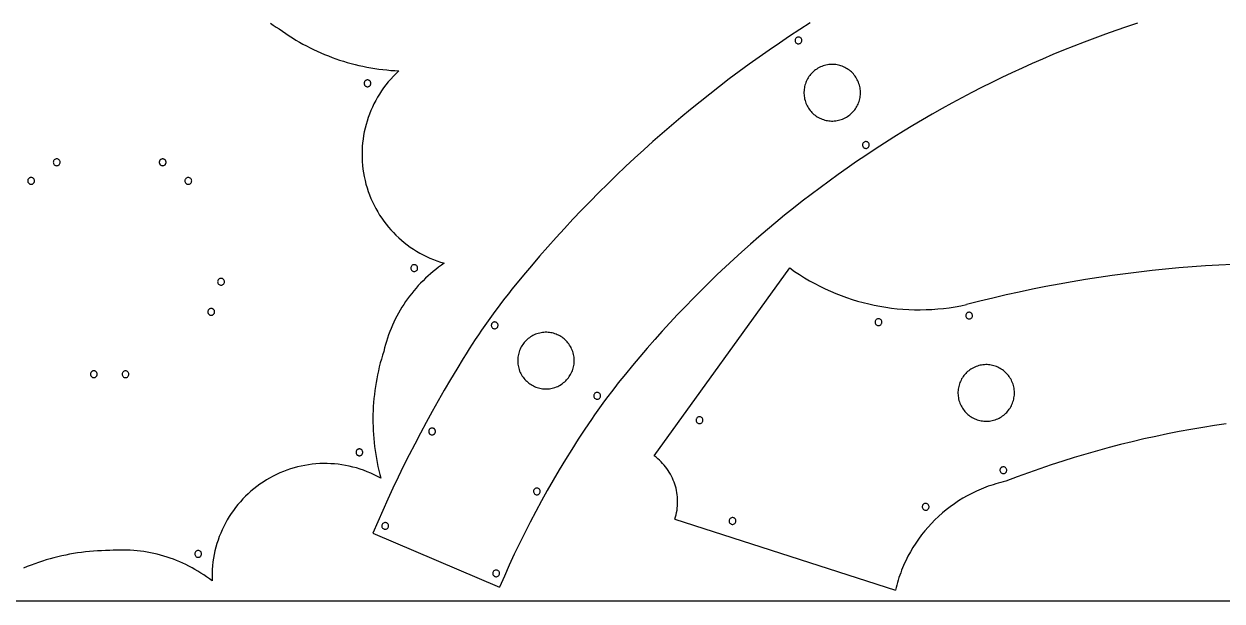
# Model space of a CAD drawing. Extents: x 1 to 9121, y 1 to 4561.
# Drawn here: x 3108 to 7114, y 1 to 1928 of the extents above; entities that cross this region are included whole.
import ezdxf

# ---------------------------------------------------------------- set-up
doc = ezdxf.new("R2010")
doc.units = 0

msp = doc.modelspace()

# ---------------------------------------------------------------- linework, layer by layer
at = {"layer": 'Shape2DView', "color": 7}
for points in [[(3932.157737, 1930.348121), (3941.641457, 1923.847676), (3951.294931, 1917.560326), (3961.1153, 1911.4898)], [(3961.1153, 1911.4898), (3972.136843, 1903.635721), (3983.286333, 1895.994969), (3994.560601, 1888.568652), (4005.956478, 1881.357878), (4017.470795, 1874.363756), (4029.100382, 1867.587394), (4040.842071, 1861.0299), (4052.692692, 1854.692383), (4064.649075, 1848.57595), (4076.708053, 1842.681709), (4088.866455, 1837.01077), (4101.121112, 1831.56424), (4113.468855, 1826.343227), (4125.906516, 1821.348839), (4138.430924, 1816.582186), (4151.03891, 1812.044374), (4163.727306, 1807.736513), (4176.492942, 1803.65971), (4189.332649, 1799.815074), (4202.243257, 1796.203712), (4215.221598, 1792.826734), (4228.264502, 1789.685246), (4241.3688, 1786.780359), (4254.531324, 1784.113179), (4267.748902, 1781.684814), (4281.018368, 1779.496374), (4294.33655, 1777.548967), (4307.700281, 1775.843699), (4321.10639, 1774.381681), (4334.55171, 1773.164019), (4348.033069, 1772.191823), (4361.5473, 1771.4662)], [(4361.5473, 1771.4662), (4352.226361, 1762.660027), (4343.24842, 1753.584996), (4334.616538, 1744.251027), (4326.333778, 1734.66804), (4318.403203, 1724.845957), (4310.827874, 1714.794698), (4303.610853, 1704.524183), (4296.755203, 1694.044333), (4290.263985, 1683.365068), (4284.140262, 1672.49631), (4278.387097, 1661.447979), (4273.00755, 1650.229995), (4268.004685, 1638.852279), (4263.381564, 1627.324752), (4259.141248, 1615.657334), (4255.2868, 1603.859946), (4251.821282, 1591.942508), (4248.747756, 1579.914942), (4246.069284, 1567.787167), (4243.788929, 1555.569104), (4241.909752, 1543.270674), (4240.434816, 1530.901798), (4239.367183, 1518.472395), (4238.709915, 1505.992388), (4238.466074, 1493.471695), (4238.638723, 1480.920239), (4239.230923, 1468.347939), (4240.245737, 1455.764716), (4241.686227, 1443.18049), (4243.555454, 1430.605183), (4245.856482, 1418.048715), (4248.592372, 1405.521006), (4251.749999, 1393.092894), (4255.309411, 1380.833604), (4259.263432, 1368.750637), (4263.604885, 1356.851498), (4268.326593, 1345.143687), (4273.42138, 1333.634709), (4278.882068, 1322.332065), (4284.701481, 1311.243259), (4290.872442, 1300.375792), (4297.387774, 1289.737168), (4304.240301, 1279.334888), (4311.422845, 1269.176457), (4318.928231, 1259.269375), (4326.74928, 1249.621146), (4334.878817, 1240.239272), (4343.309664, 1231.131256), (4352.034645, 1222.304601), (4361.046583, 1213.766809), (4370.338301, 1205.525383), (4379.902623, 1197.587825), (4389.732371, 1189.961637), (4399.820369, 1182.654324), (4410.15944, 1175.673386), (4420.742408, 1169.026327), (4431.562095, 1162.72065), (4442.611324, 1156.763856), (4453.88292, 1151.163449), (4465.369705, 1145.92693), (4477.064502, 1141.061804), (4488.960135, 1136.575571), (4501.049426, 1132.475736), (4513.3252, 1128.7698)], [(4268.2516, 1729.865), (4268.151887, 1731.366906), (4267.859109, 1732.823441), (4267.382805, 1734.21808), (4266.732516, 1735.5343), (4265.91778, 1736.755577), (4264.948139, 1737.865388), (4263.833133, 1738.847209), (4262.5823, 1739.684516), (4261.231755, 1740.349115), (4259.82397, 1740.823829), (4258.378025, 1741.108657), (4256.913, 1741.2036), (4255.447975, 1741.108657), (4254.00203, 1740.823829), (4252.594245, 1740.349115), (4251.2437, 1739.684516), (4249.992867, 1738.847209), (4248.877861, 1737.865388), (4247.90822, 1736.755577), (4247.093484, 1735.5343), (4246.443195, 1734.21808), (4245.966891, 1732.823441), (4245.674113, 1731.366906), (4245.5744, 1729.865), (4245.674113, 1728.363094), (4245.966891, 1726.906559), (4246.443195, 1725.51192), (4247.093484, 1724.1957), (4247.90822, 1722.974423), (4248.877861, 1721.864612), (4249.992867, 1720.882791), (4251.2437, 1720.045484), (4252.594245, 1719.380885), (4254.00203, 1718.906171), (4255.447975, 1718.621343), (4256.913, 1718.5264), (4258.378025, 1718.621343), (4259.82397, 1718.906171), (4261.231755, 1719.380885), (4262.5823, 1720.045484), (4263.833133, 1720.882791), (4264.948139, 1721.864612), (4265.91778, 1722.974423), (4266.732516, 1724.1957), (4267.382805, 1725.51192), (4267.859109, 1726.906559), (4268.151887, 1728.363094), (4268.2516, 1729.865), (4268.2516, 1729.865)], [(3229.1233, 1466.0825), (3228.888173, 1468.363373), (3228.224398, 1470.4872), (3227.177414, 1472.408652), (3225.792661, 1474.082399), (3224.115579, 1475.46311), (3222.191606, 1476.505455), (3220.066183, 1477.164104), (3217.78475, 1477.393727), (3215.503317, 1477.164104), (3213.377894, 1476.505455), (3211.453921, 1475.46311), (3209.776839, 1474.082399), (3208.392086, 1472.408652), (3207.345102, 1470.4872), (3206.681327, 1468.363373), (3206.4462, 1466.0825), (3206.681327, 1463.801627), (3207.345102, 1461.6778), (3208.392086, 1459.756348), (3209.776839, 1458.082601), (3211.453921, 1456.70189), (3213.377894, 1455.659545), (3215.503317, 1455.000896), (3217.78475, 1454.771273), (3220.066183, 1455.000896), (3222.191606, 1455.659545), (3224.115579, 1456.70189), (3225.792661, 1458.082601), (3227.177414, 1459.756348), (3228.224398, 1461.6778), (3228.888173, 1463.801627), (3229.1233, 1466.0825), (3229.1233, 1466.0825)], [(3583.442, 1466.0825), (3583.342287, 1467.584406), (3583.049509, 1469.040941), (3582.573205, 1470.43558), (3581.922916, 1471.7518), (3581.10818, 1472.973077), (3580.138539, 1474.082888), (3579.023533, 1475.064709), (3577.7727, 1475.902016), (3576.422155, 1476.566615), (3575.01437, 1477.041329), (3573.568425, 1477.326157), (3572.1034, 1477.4211), (3570.638375, 1477.326157), (3569.19243, 1477.041329), (3567.784645, 1476.566615), (3566.4341, 1475.902016), (3565.183267, 1475.064709), (3564.068261, 1474.082888), (3563.09862, 1472.973077), (3562.283884, 1471.7518), (3561.633595, 1470.43558), (3561.157291, 1469.040941), (3560.864513, 1467.584406), (3560.7648, 1466.0825), (3560.864513, 1464.580594), (3561.157291, 1463.124059), (3561.633595, 1461.72942), (3562.283884, 1460.4132), (3563.09862, 1459.191923), (3564.068261, 1458.082112), (3565.183267, 1457.100291), (3566.4341, 1456.262984), (3567.784645, 1455.598385), (3569.19243, 1455.123671), (3570.638375, 1454.838843), (3572.1034, 1454.7439), (3573.568425, 1454.838843), (3575.01437, 1455.123671), (3576.422155, 1455.598385), (3577.7727, 1456.262984), (3579.023533, 1457.100291), (3580.138539, 1458.082112), (3581.10818, 1459.191923), (3581.922916, 1460.4132), (3582.573205, 1461.72942), (3583.049509, 1463.124059), (3583.342287, 1464.580594), (3583.442, 1466.0825), (3583.442, 1466.0825)], [(3143.5077, 1403.8791), (3143.407987, 1405.381006), (3143.115209, 1406.837541), (3142.638905, 1408.23218), (3141.988616, 1409.5484), (3141.17388, 1410.769677), (3140.204239, 1411.879488), (3139.089233, 1412.861309), (3137.8384, 1413.698616), (3136.487855, 1414.363215), (3135.08007, 1414.837929), (3133.634125, 1415.122757), (3132.1691, 1415.2177), (3130.704075, 1415.122757), (3129.25813, 1414.837929), (3127.850345, 1414.363215), (3126.4998, 1413.698616), (3125.248967, 1412.861309), (3124.133961, 1411.879488), (3123.16432, 1410.769677), (3122.349584, 1409.5484), (3121.699295, 1408.23218), (3121.222991, 1406.837541), (3120.930213, 1405.381006), (3120.8305, 1403.8791), (3120.930213, 1402.377194), (3121.222991, 1400.920659), (3121.699295, 1399.52602), (3122.349584, 1398.2098), (3123.16432, 1396.988523), (3124.133961, 1395.878712), (3125.248967, 1394.896891), (3126.4998, 1394.059584), (3127.850345, 1393.394985), (3129.25813, 1392.920271), (3130.704075, 1392.635443), (3132.1691, 1392.5405), (3133.634125, 1392.635443), (3135.08007, 1392.920271), (3136.487855, 1393.394985), (3137.8384, 1394.059584), (3139.089233, 1394.896891), (3140.204239, 1395.878712), (3141.17388, 1396.988523), (3141.988616, 1398.2098), (3142.638905, 1399.52602), (3143.115209, 1400.920659), (3143.407987, 1402.377194), (3143.5077, 1403.8791), (3143.5077, 1403.8791)], [(3669.0576, 1403.8791), (3668.822331, 1406.159846), (3668.158464, 1408.283539), (3667.111433, 1410.204855), (3665.726674, 1411.878472), (3664.049621, 1413.259069), (3662.125709, 1414.301323), (3660.000374, 1414.959911), (3657.71905, 1415.189512), (3655.437726, 1414.959911), (3653.312391, 1414.301323), (3651.388479, 1413.259069), (3649.711426, 1411.878472), (3648.326667, 1410.204855), (3647.279636, 1408.283539), (3646.615769, 1406.159846), (3646.3805, 1403.8791), (3646.615769, 1401.598354), (3647.279636, 1399.474661), (3648.326667, 1397.553345), (3649.711426, 1395.879728), (3651.388479, 1394.499131), (3653.312391, 1393.456877), (3655.437726, 1392.798289), (3657.71905, 1392.568688), (3660.000374, 1392.798289), (3662.125709, 1393.456877), (3664.049621, 1394.499131), (3665.726674, 1395.879728), (3667.111433, 1397.553345), (3668.158464, 1399.474661), (3668.822331, 1401.598354), (3669.0576, 1403.8791), (3669.0576, 1403.8791)], [(4513.3252, 1128.7698), (4503.833033, 1122.197913), (4494.518786, 1115.418154), (4485.385122, 1108.434395), (4476.434701, 1101.250508), (4467.670186, 1093.870363), (4459.09424, 1086.297833), (4450.709525, 1078.536789), (4442.518702, 1070.591103), (4434.524435, 1062.464646), (4426.729384, 1054.16129), (4419.136213, 1045.684906), (4411.747583, 1037.039367), (4404.566156, 1028.228543), (4397.594596, 1019.256307), (4390.835563, 1010.12653), (4384.29172, 1000.843083), (4377.96573, 991.409838), (4371.860253, 981.830667), (4365.977954, 972.109441), (4360.321492, 962.250032), (4354.893532, 952.256311), (4349.696735, 942.132151), (4344.733763, 931.881422), (4340.007278, 921.507996), (4335.519942, 911.015745), (4331.274419, 900.408541), (4327.273368, 889.690255), (4323.519454, 878.864758), (4320.015338, 867.935923), (4316.763682, 856.90762), (4313.767149, 845.783722), (4311.0284, 834.5681)], [(4424.3092, 1112.5841), (4424.073931, 1114.864846), (4423.410064, 1116.988539), (4422.363033, 1118.909855), (4420.978274, 1120.583472), (4419.301221, 1121.964069), (4417.377309, 1123.006323), (4415.251974, 1123.664911), (4412.97065, 1123.894512), (4410.689326, 1123.664911), (4408.563991, 1123.006323), (4406.640079, 1121.964069), (4404.963026, 1120.583472), (4403.578267, 1118.909855), (4402.531236, 1116.988539), (4401.867369, 1114.864846), (4401.6321, 1112.5841), (4401.867369, 1110.303354), (4402.531236, 1108.179661), (4403.578267, 1106.258345), (4404.963026, 1104.584728), (4406.640079, 1103.204131), (4408.563991, 1102.161877), (4410.689326, 1101.503289), (4412.97065, 1101.273688), (4415.251974, 1101.503289), (4417.377309, 1102.161877), (4419.301221, 1103.204131), (4420.978274, 1104.584728), (4422.363033, 1106.258345), (4423.410064, 1108.179661), (4424.073931, 1110.303354), (4424.3092, 1112.5841), (4424.3092, 1112.5841)], [(3778.5481, 1066.902), (3778.312831, 1069.182746), (3777.648964, 1071.306439), (3776.601933, 1073.227755), (3775.217174, 1074.901372), (3773.540121, 1076.281969), (3771.616209, 1077.324223), (3769.490874, 1077.982811), (3767.20955, 1078.212412), (3764.928226, 1077.982811), (3762.802891, 1077.324223), (3760.878979, 1076.281969), (3759.201926, 1074.901372), (3757.817167, 1073.227755), (3756.770136, 1071.306439), (3756.106269, 1069.182746), (3755.871, 1066.902), (3756.106269, 1064.621254), (3756.770136, 1062.497561), (3757.817167, 1060.576245), (3759.201926, 1058.902628), (3760.878979, 1057.522031), (3762.802891, 1056.479777), (3764.928226, 1055.821189), (3767.20955, 1055.591588), (3769.490874, 1055.821189), (3771.616209, 1056.479777), (3773.540121, 1057.522031), (3775.217174, 1058.902628), (3776.601933, 1060.576245), (3777.648964, 1062.497561), (3778.312831, 1064.621254), (3778.5481, 1066.902), (3778.5481, 1066.902)], [(3745.8459, 966.2548), (3745.746187, 967.756706), (3745.453409, 969.213241), (3744.977105, 970.60788), (3744.326816, 971.9241), (3743.51208, 973.145377), (3742.542439, 974.255188), (3741.427433, 975.237009), (3740.1766, 976.074316), (3738.826055, 976.738915), (3737.41827, 977.213629), (3735.972325, 977.498457), (3734.5073, 977.5934), (3733.042275, 977.498457), (3731.59633, 977.213629), (3730.188545, 976.738915), (3728.838, 976.074316), (3727.587167, 975.237009), (3726.472161, 974.255188), (3725.50252, 973.145377), (3724.687784, 971.9241), (3724.037495, 970.60788), (3723.561191, 969.213241), (3723.268413, 967.756706), (3723.1687, 966.2548), (3723.268413, 964.752894), (3723.561191, 963.296359), (3724.037495, 961.90172), (3724.687784, 960.5855), (3725.50252, 959.364223), (3726.472161, 958.254412), (3727.587167, 957.272591), (3728.838, 956.435284), (3730.188545, 955.770685), (3731.59633, 955.295971), (3733.042275, 955.011143), (3734.5073, 954.9162), (3735.972325, 955.011143), (3737.41827, 955.295971), (3738.826055, 955.770685), (3740.1766, 956.435284), (3741.427433, 957.272591), (3742.542439, 958.254412), (3743.51208, 959.364223), (3744.326816, 960.5855), (3744.977105, 961.90172), (3745.453409, 963.296359), (3745.746187, 964.752894), (3745.8459, 966.2548), (3745.8459, 966.2548)], [(4311.0284, 834.5681), (4306.96457, 821.658947), (4303.143164, 808.694031), (4299.564257, 795.676708), (4296.227923, 782.610335), (4293.134237, 769.498268), (4290.283273, 756.343863), (4287.675106, 743.150478), (4285.309812, 729.921468), (4283.187463, 716.660191), (4281.308135, 703.370003), (4279.671903, 690.05426), (4278.278842, 676.716319), (4277.129025, 663.359537), (4276.222528, 649.987269), (4275.559425, 636.602874), (4275.13979, 623.209706), (4274.963699, 609.811124), (4275.031227, 596.410482), (4275.342447, 583.011139), (4275.897434, 569.616449), (4276.696263, 556.229771), (4277.739009, 542.85446), (4279.025746, 529.493873), (4280.556549, 516.151366), (4282.331492, 502.830297), (4284.350651, 489.534021), (4286.614099, 476.265896), (4289.121912, 463.029277), (4291.874164, 449.827522), (4294.870929, 436.663986), (4298.112283, 423.542026), (4301.5983, 410.465)], [(3353.3693, 757.9915), (3353.269587, 759.493406), (3352.976809, 760.949941), (3352.500505, 762.34458), (3351.850216, 763.6608), (3351.03548, 764.882077), (3350.065839, 765.991888), (3348.950833, 766.973709), (3347.7, 767.811016), (3346.349455, 768.475615), (3344.94167, 768.950329), (3343.495725, 769.235157), (3342.0307, 769.3301), (3340.565675, 769.235157), (3339.11973, 768.950329), (3337.711945, 768.475615), (3336.3614, 767.811016), (3335.110567, 766.973709), (3333.995561, 765.991888), (3333.02592, 764.882077), (3332.211184, 763.6608), (3331.560895, 762.34458), (3331.084591, 760.949941), (3330.791813, 759.493406), (3330.6921, 757.9915), (3330.791813, 756.489594), (3331.084591, 755.033059), (3331.560895, 753.63842), (3332.211184, 752.3222), (3333.02592, 751.100923), (3333.995561, 749.991112), (3335.110567, 749.009291), (3336.3614, 748.171984), (3337.711945, 747.507385), (3339.11973, 747.032671), (3340.565675, 746.747843), (3342.0307, 746.6529), (3343.495725, 746.747843), (3344.94167, 747.032671), (3346.349455, 747.507385), (3347.7, 748.171984), (3348.950833, 749.009291), (3350.065839, 749.991112), (3351.03548, 751.100923), (3351.850216, 752.3222), (3352.500505, 753.63842), (3352.976809, 755.033059), (3353.269587, 756.489594), (3353.3693, 757.9915), (3353.3693, 757.9915)], [(3459.196, 757.9915), (3458.960873, 760.272373), (3458.297098, 762.3962), (3457.250114, 764.317652), (3455.865361, 765.991399), (3454.188279, 767.37211), (3452.264306, 768.414455), (3450.138883, 769.073104), (3447.85745, 769.302727), (3445.576017, 769.073104), (3443.450594, 768.414455), (3441.526621, 767.37211), (3439.849539, 765.991399), (3438.464786, 764.317652), (3437.417802, 762.3962), (3436.754027, 760.272373), (3436.5189, 757.9915), (3436.754027, 755.710627), (3437.417802, 753.5868), (3438.464786, 751.665348), (3439.849539, 749.991601), (3441.526621, 748.61089), (3443.450594, 747.568545), (3445.576017, 746.909896), (3447.85745, 746.680273), (3450.138883, 746.909896), (3452.264306, 747.568545), (3454.188279, 748.61089), (3455.865361, 749.991601), (3457.250114, 751.665348), (3458.297098, 753.5868), (3458.960873, 755.710627), (3459.196, 757.9915), (3459.196, 757.9915)], [(4241.038, 497.1226), (4240.938287, 498.624506), (4240.645509, 500.081041), (4240.169205, 501.47568), (4239.518916, 502.7919), (4238.70418, 504.013177), (4237.734539, 505.122988), (4236.619533, 506.104809), (4235.3687, 506.942116), (4234.018155, 507.606715), (4232.61037, 508.081429), (4231.164425, 508.366257), (4229.6994, 508.4612), (4228.234375, 508.366257), (4226.78843, 508.081429), (4225.380645, 507.606715), (4224.0301, 506.942116), (4222.779267, 506.104809), (4221.664261, 505.122988), (4220.69462, 504.013177), (4219.879884, 502.7919), (4219.229595, 501.47568), (4218.753291, 500.081041), (4218.460513, 498.624506), (4218.3608, 497.1226), (4218.460513, 495.620694), (4218.753291, 494.164159), (4219.229595, 492.76952), (4219.879884, 491.4533), (4220.69462, 490.232023), (4221.664261, 489.122212), (4222.779267, 488.140391), (4224.0301, 487.303084), (4225.380645, 486.638485), (4226.78843, 486.163771), (4228.234375, 485.878943), (4229.6994, 485.784), (4231.164425, 485.878943), (4232.61037, 486.163771), (4234.018155, 486.638485), (4235.3687, 487.303084), (4236.619533, 488.140391), (4237.734539, 489.122212), (4238.70418, 490.232023), (4239.518916, 491.4533), (4240.169205, 492.76952), (4240.645509, 494.164159), (4240.938287, 495.620694), (4241.038, 497.1226), (4241.038, 497.1226)], [(4301.5983, 410.465), (4290.342803, 416.608486), (4278.937598, 422.342679), (4267.393067, 427.667734), (4255.71959, 432.583803), (4243.92755, 437.09104), (4232.027328, 441.189599), (4220.029304, 444.879632), (4207.94386, 448.161293), (4195.781378, 451.034735), (4183.552239, 453.500112), (4171.266824, 455.557577), (4158.935515, 457.207284), (4146.568692, 458.449385), (4134.176737, 459.284035), (4121.770032, 459.711385), (4109.358957, 459.731591), (4096.953895, 459.344805), (4084.565225, 458.55118), (4072.203331, 457.35087), (4059.878592, 455.744028), (4047.601391, 453.730808), (4035.382108, 451.311363), (4023.231125, 448.485846), (4011.158824, 445.254411), (3999.175585, 441.61721), (3987.29179, 437.574398), (3975.51782, 433.126128), (3963.864056, 428.272552), (3952.340881, 423.013825), (3940.958674, 417.3501), (3929.727818, 411.281529), (3918.658694, 404.808267), (3907.814615, 397.964687), (3897.255255, 390.791154), (3886.985529, 383.296813), (3877.010356, 375.490809), (3867.334653, 367.382283), (3857.963339, 358.980382), (3848.901331, 350.294248), (3840.153545, 341.333027), (3831.724901, 332.10586), (3823.620316, 322.621894), (3815.844707, 312.89027), (3808.402992, 302.920135), (3801.300088, 292.720631), (3794.540914, 282.300902), (3788.130387, 271.670093), (3782.073424, 260.837347), (3776.374943, 249.811808), (3771.039863, 238.602621), (3766.0731, 227.218929), (3761.479572, 215.669876), (3757.264196, 203.964606), (3753.431892, 192.112264), (3749.987575, 180.121992), (3746.936164, 168.002936), (3744.282576, 155.764238), (3742.03173, 143.415044), (3740.188542, 130.964496), (3738.75793, 118.421739), (3737.744813, 105.795917), (3737.154107, 93.096174), (3736.99073, 80.331654), (3737.2596, 67.5115)], [(3394.9441, 168.9939), (3381.410972, 168.869682), (3367.899723, 168.497673), (3354.413569, 167.87884), (3340.955724, 167.014148), (3327.529404, 165.904565), (3314.137824, 164.551055), (3300.7842, 162.954587), (3287.471747, 161.116124), (3274.20368, 159.036635), (3260.983214, 156.717085), (3247.813566, 154.158441), (3234.69795, 151.361668), (3221.639581, 148.327733), (3208.641675, 145.057603), (3195.707447, 141.552243), (3182.840113, 137.812619), (3170.042888, 133.839699), (3157.318987, 129.634448), (3144.671626, 125.197832), (3132.104019, 120.530818), (3119.619383, 115.634372), (3107.220932, 110.509461)], [(3737.2596, 67.5115), (3728.076126, 74.508261), (3718.749935, 81.271575), (3709.28553, 87.800106), (3699.687418, 94.092518), (3689.960102, 100.147476), (3680.108088, 105.963644), (3670.13588, 111.539688), (3660.047983, 116.874271), (3649.848902, 121.966058), (3639.543141, 126.813714), (3629.135205, 131.415903), (3618.629599, 135.77129), (3608.030828, 139.878538), (3597.343397, 143.736314), (3586.57181, 147.343281), (3575.720571, 150.698103), (3564.794187, 153.799446), (3553.797161, 156.645974), (3542.733998, 159.23635), (3531.609203, 161.569241), (3520.427281, 163.64331), (3509.192736, 165.457222), (3497.910074, 167.009642), (3486.583799, 168.299234), (3475.218415, 169.324662), (3463.818428, 170.084591), (3452.388343, 170.577685), (3440.932663, 170.80261), (3429.455894, 170.758029), (3417.962541, 170.442608), (3406.457108, 169.85501), (3394.9441, 168.9939)], [(3702.1934, 157.9527), (3701.958273, 160.233573), (3701.294498, 162.3574), (3700.247514, 164.278852), (3698.862761, 165.952599), (3697.185679, 167.33331), (3695.261706, 168.375655), (3693.136283, 169.034304), (3690.85485, 169.263927), (3688.573417, 169.034304), (3686.447994, 168.375655), (3684.524021, 167.33331), (3682.846939, 165.952599), (3681.462186, 164.278852), (3680.415202, 162.3574), (3679.751427, 160.233573), (3679.5163, 157.9527), (3679.751427, 155.671827), (3680.415202, 153.548), (3681.462186, 151.626548), (3682.846939, 149.952801), (3684.524021, 148.57209), (3686.447994, 147.529745), (3688.573417, 146.871096), (3690.85485, 146.641473), (3693.136283, 146.871096), (3695.261706, 147.529745), (3697.185679, 148.57209), (3698.862761, 149.952801), (3700.247514, 151.626548), (3701.294498, 153.548), (3701.958273, 155.671827), (3702.1934, 157.9527), (3702.1934, 157.9527)]]:
    msp.add_lwpolyline(points, dxfattribs=at)
at = {"layer": 'ShapeString', "color": 7}
for points in [[(0.5001, 4560.5032), (9120.5001, 4560.5032), (9120.5001, 0.5032), (0.5001, 0.5032), (0.5001, 4560.5032)], [(5737.063588, 1932.442155), (5702.422334, 1910.132974), (5668.003194, 1887.480841), (5633.808763, 1864.487411), (5599.841639, 1841.154337), (5566.104416, 1817.483273), (5532.599692, 1793.475873), (5499.330061, 1769.133791), (5466.29812, 1744.458679), (5433.506465, 1719.452192), (5400.957693, 1694.115984), (5368.654398, 1668.451708), (5336.599177, 1642.461017), (5304.794625, 1616.145566), (5273.24334, 1589.507008), (5241.947917, 1562.546998), (5210.910951, 1535.267187), (5180.135039, 1507.669231), (5149.622778, 1479.754783), (5119.376762, 1451.525496), (5089.399587, 1422.983025), (5059.693851, 1394.129022), (5030.262148, 1364.965143), (5001.107076, 1335.493039), (4972.231229, 1305.714366), (4943.637203, 1275.630776), (4915.327596, 1245.243924), (4887.305002, 1214.555462), (4859.572018, 1183.567046), (4832.13124, 1152.280327), (4804.985264, 1120.696961), (4778.136685, 1088.818601), (4751.5881, 1056.6469)], [(6830.405274, 1930.570935), (6794.607923, 1918.715443), (6758.95641, 1906.501312), (6723.453215, 1893.930128), (6688.100815, 1881.003481), (6652.90169, 1867.722958), (6617.858317, 1854.090146), (6582.973177, 1840.106633), (6548.248746, 1825.774008), (6513.687505, 1811.093858), (6479.291932, 1796.06777), (6445.064504, 1780.697332), (6411.007702, 1764.984133), (6377.124003, 1748.92976), (6343.415887, 1732.535801), (6309.885832, 1715.803843), (6276.536316, 1698.735474), (6243.369819, 1681.332282), (6210.388818, 1663.595855), (6177.595793, 1645.527781), (6144.993222, 1627.129647), (6112.583584, 1608.403042), (6080.369358, 1589.349552), (6048.353022, 1569.970765), (6016.537055, 1550.268271), (5984.923935, 1530.243655), (5953.516141, 1509.898507), (5922.316152, 1489.234413), (5891.326447, 1468.252962), (5860.549504, 1446.955741), (5829.987801, 1425.344338), (5799.643818, 1403.420341), (5769.520033, 1381.185337), (5739.618925, 1358.640915), (5709.942973, 1335.788662), (5680.494654, 1312.630166), (5651.276448, 1289.167015), (5622.290833, 1265.400796), (5593.540289, 1241.333097), (5565.027293, 1216.965506), (5536.754325, 1192.299612), (5508.723862, 1167.337), (5480.938384, 1142.07926), (5453.40037, 1116.527979), (5426.112297, 1090.684745), (5399.076645, 1064.551145), (5372.295892, 1038.128768), (5345.772517, 1011.419201), (5319.508999, 984.424032), (5293.507816, 957.144849), (5267.771447, 929.583239), (5242.302371, 901.740791), (5217.103065, 873.619091), (5192.17601, 845.219728), (5167.523683, 816.54429), (5143.148563, 787.594364), (5119.053129, 758.371538), (5095.23986, 728.8774)], [(5708.401948, 1876.7489), (5707.452768, 1878.839842), (5706.146147, 1880.644711), (5704.539839, 1882.134903), (5702.691597, 1883.281815), (5700.659176, 1884.056843), (5698.50033, 1884.431385), (5696.272813, 1884.376837), (5694.034378, 1883.864595), (5691.943185, 1882.915966), (5690.137973, 1881.609821), (5688.647358, 1880.003905), (5687.499959, 1878.155966), (5686.724395, 1876.123749), (5686.349285, 1873.965002), (5686.403246, 1871.73747), (5686.914898, 1869.4989), (5687.864078, 1867.407958), (5689.170699, 1865.603089), (5690.777007, 1864.112897), (5692.625249, 1862.965985), (5694.65767, 1862.190957), (5696.816516, 1861.816415), (5699.044033, 1861.870963), (5701.282468, 1862.383205), (5703.373661, 1863.331834), (5705.178873, 1864.637979), (5706.669488, 1866.243895), (5707.816887, 1868.091834), (5708.592451, 1870.124051), (5708.967561, 1872.282798), (5708.9136, 1874.51033), (5708.401948, 1876.7489), (5708.401948, 1876.7489)], [(5899.87084, 1728.6491), (5898.199838, 1733.216957), (5896.320003, 1737.646986), (5894.238858, 1741.935458), (5891.963928, 1746.078647), (5889.502735, 1750.072825), (5886.862802, 1753.914265), (5884.051653, 1757.59924), (5881.076812, 1761.124023), (5877.945801, 1764.484885), (5874.666144, 1767.678101), (5871.245364, 1770.699943), (5867.690984, 1773.546684), (5864.010529, 1776.214595), (5860.211521, 1778.699951), (5856.301483, 1780.999023), (5852.287939, 1783.108085), (5848.178412, 1785.023409), (5843.980426, 1786.741269), (5839.701503, 1788.257936), (5835.349168, 1789.569683), (5830.930943, 1790.672784), (5826.454352, 1791.563511), (5821.926918, 1792.238136), (5817.356164, 1792.692933), (5812.749614, 1792.924174), (5808.114791, 1792.928132), (5803.459219, 1792.70108), (5798.79042, 1792.23929), (5794.115918, 1791.539036), (5789.443237, 1790.596589), (5784.7799, 1789.408223), (5780.133429, 1787.970211), (5775.565572, 1786.299209), (5771.135543, 1784.419374), (5766.847071, 1782.338229), (5762.703882, 1780.063299), (5758.709704, 1777.602105), (5754.868264, 1774.962173), (5751.183289, 1772.151024), (5747.658506, 1769.176183), (5744.297644, 1766.045172), (5741.104428, 1762.765515), (5738.082586, 1759.344735), (5735.235845, 1755.790355), (5732.567934, 1752.1099), (5730.082578, 1748.310892), (5727.783506, 1744.400854), (5725.674444, 1740.38731), (5723.75912, 1736.277783), (5722.04126, 1732.079797), (5720.524593, 1727.800874), (5719.212846, 1723.448539), (5718.109745, 1719.030314), (5717.219018, 1714.553723), (5716.544393, 1710.026289), (5716.089596, 1705.455535), (5715.858355, 1700.848985), (5715.854397, 1696.214162), (5716.081449, 1691.55859), (5716.543239, 1686.889791), (5717.243493, 1682.215289), (5718.18594, 1677.542608), (5719.374306, 1672.879271), (5720.812318, 1668.2328), (5722.48332, 1663.664943), (5724.363155, 1659.234914), (5726.4443, 1654.946442), (5728.71923, 1650.803253), (5731.180424, 1646.809075), (5733.820356, 1642.967635), (5736.631505, 1639.28266), (5739.606346, 1635.757878), (5742.737357, 1632.397015), (5746.017015, 1629.203799), (5749.437794, 1626.181957), (5752.992174, 1623.335217), (5756.672629, 1620.667305), (5760.471637, 1618.181949), (5764.381675, 1615.882877), (5768.395219, 1613.773815), (5772.504746, 1611.858491), (5776.702732, 1610.140631), (5780.981655, 1608.623964), (5785.33399, 1607.312217), (5789.752215, 1606.209116), (5794.228806, 1605.318389), (5798.756241, 1604.643764), (5803.326994, 1604.188967), (5807.933544, 1603.957726), (5812.568367, 1603.953768), (5817.223939, 1604.18082), (5821.892738, 1604.64261), (5826.56724, 1605.342864), (5831.239921, 1606.285311), (5835.903259, 1607.473677), (5840.549729, 1608.911689), (5845.117586, 1610.582691), (5849.547615, 1612.462526), (5853.836087, 1614.543671), (5857.979276, 1616.818601), (5861.973454, 1619.279795), (5865.814894, 1621.919727), (5869.499869, 1624.730876), (5873.024652, 1627.705717), (5876.385515, 1630.836728), (5879.57873, 1634.116385), (5882.600572, 1637.537165), (5885.447313, 1641.091545), (5888.115224, 1644.772), (5890.60058, 1648.571008), (5892.899652, 1652.481046), (5895.008714, 1656.49459), (5896.924039, 1660.604117), (5898.641898, 1664.802103), (5900.158565, 1669.081026), (5901.470312, 1673.433361), (5902.573413, 1677.851586), (5903.46414, 1682.328177), (5904.138765, 1686.855611), (5904.593562, 1691.426365), (5904.824803, 1696.032915), (5904.828761, 1700.667738), (5904.601709, 1705.32331), (5904.139919, 1709.992109), (5903.439665, 1714.666611), (5902.497218, 1719.339292), (5901.308852, 1724.002629), (5899.87084, 1728.6491), (5899.87084, 1728.6491)], [(5933.76817, 1527.383), (5932.815999, 1529.46867), (5931.507982, 1531.268513), (5929.901653, 1532.754116), (5928.054545, 1533.897068), (5926.024192, 1534.668955), (5923.868126, 1535.041367), (5921.643881, 1534.98589), (5919.408991, 1534.474113), (5917.320894, 1533.527274), (5915.517715, 1532.22386), (5914.028012, 1530.621333), (5912.880345, 1528.777151), (5912.103272, 1526.748777), (5911.725352, 1524.59367), (5911.775145, 1522.369291), (5912.28121, 1520.1331), (5913.233381, 1518.04743), (5914.541398, 1516.247587), (5916.147727, 1514.761984), (5917.994835, 1513.619032), (5920.025188, 1512.847145), (5922.181254, 1512.474733), (5924.405499, 1512.53021), (5926.640389, 1513.041987), (5928.728486, 1513.988826), (5930.531665, 1515.29224), (5932.021368, 1516.894767), (5933.169035, 1518.738949), (5933.946108, 1520.767323), (5934.324028, 1522.92243), (5934.274235, 1525.146809), (5933.76817, 1527.383), (5933.76817, 1527.383)], [(7148.059574, 1124.963538), (7103.332405, 1122.676761), (7058.616205, 1119.926489), (7013.914584, 1116.712442), (6969.23115, 1113.034335), (6924.569512, 1108.891889), (6879.933278, 1104.284819), (6835.326058, 1099.212845), (6790.75146, 1093.675684), (6746.213092, 1087.673054), (6701.714564, 1081.204673), (6657.259484, 1074.270259), (6612.85146, 1066.869529), (6568.494102, 1059.002203), (6524.191018, 1050.667997), (6479.945817, 1041.86663), (6435.762108, 1032.597819), (6391.643499, 1022.861283), (6347.593599, 1012.656739), (6303.616016, 1001.983905), (6259.71436, 990.8425)], [(5215.29748, 485.3437), (5668.68411, 1112.9577)], [(5668.68672, 1112.9604), (5684.80429, 1101.641283), (5701.172826, 1090.785726), (5717.782405, 1080.395777), (5734.623106, 1070.473488), (5751.685007, 1061.020909), (5768.958184, 1052.040089), (5786.432717, 1043.533079), (5804.098683, 1035.501928), (5821.946161, 1027.948688), (5839.965227, 1020.875407), (5858.145959, 1014.284136), (5876.478437, 1008.176926), (5894.952737, 1002.555825), (5913.558938, 997.422885), (5932.287117, 992.780156), (5951.127353, 988.629687), (5970.069723, 984.973529), (5989.104305, 981.813731), (6008.221177, 979.152345), (6027.410417, 976.991419), (6046.662104, 975.333004), (6065.966313, 974.179151), (6085.313125, 973.531908), (6104.692616, 973.393327), (6124.094865, 973.765458), (6143.509949, 974.65035), (6162.927946, 976.050053), (6182.338935, 977.966619), (6201.732993, 980.402096), (6221.100198, 983.358535), (6240.430627, 986.837987), (6259.71436, 990.8425)], [(4751.5881, 1056.6469), (4739.69276, 1041.96058), (4727.920406, 1027.178373), (4716.271596, 1012.301065), (4704.746891, 997.329441), (4693.34685, 982.264287), (4682.072032, 967.106387), (4670.922996, 951.856528), (4659.900303, 936.515494), (4649.004511, 921.084072), (4638.23618, 905.563046), (4627.595869, 889.953202), (4617.084138, 874.255325), (4606.701546, 858.470201), (4596.448653, 842.598616), (4586.326018, 826.641353), (4576.3342, 810.5992)], [(6271.42521, 943.1686), (6273.515879, 944.10469), (6275.323905, 945.398124), (6276.8205, 946.991741), (6277.976871, 948.82838), (6278.76423, 950.85088), (6279.153785, 953.002079), (6279.116746, 955.224816), (6278.624323, 957.461931), (6277.696374, 959.556226), (6276.409984, 961.369271), (6274.822202, 962.872054), (6272.990076, 964.035563), (6270.970655, 964.830784), (6268.820988, 965.228706), (6266.598123, 965.200315), (6264.35911, 964.7166), (6262.268441, 963.78051), (6260.460415, 962.487076), (6258.96382, 960.893459), (6257.807449, 959.05682), (6257.02009, 957.03432), (6256.630535, 954.883121), (6256.667574, 952.660384), (6257.159997, 950.423269), (6258.087946, 948.328974), (6259.374336, 946.515929), (6260.962118, 945.013146), (6262.794244, 943.849637), (6264.813665, 943.054416), (6266.963332, 942.656494), (6269.186197, 942.684885), (6271.42521, 943.1686), (6271.42521, 943.1686)], [(4692.765, 924.971), (4692.190361, 926.362208), (4691.447293, 927.648702), (4690.55012, 928.817876), (4689.513162, 929.857124), (4688.350742, 930.753837), (4687.077181, 931.495411), (4685.706802, 932.069238), (4684.253926, 932.462712), (4682.761785, 932.660664), (4681.276115, 932.660396), (4679.814993, 932.468008), (4678.3965, 932.0896), (4677.038713, 931.531271), (4675.759711, 930.799122), (4674.577573, 929.899253), (4673.510376, 928.837762), (4672.592875, 927.644506), (4671.850271, 926.357744), (4671.286324, 924.996181), (4670.904788, 923.578526), (4670.709421, 922.123484), (4670.70398, 920.649761), (4670.892221, 919.176064), (4671.2779, 917.7211), (4672.226725, 915.629546), (4673.533176, 913.824092), (4675.139474, 912.333364), (4676.98784, 911.185987), (4679.020495, 910.410586), (4681.179659, 910.035788), (4683.407554, 910.090217), (4685.6464, 910.6025), (4687.737954, 911.551325), (4689.543408, 912.857776), (4691.034136, 914.464074), (4692.181514, 916.31244), (4692.956914, 918.345095), (4693.331713, 920.504259), (4693.277283, 922.732154), (4692.765, 924.971), (4692.765, 924.971)], [(5968.51054, 921.3666), (5970.60568, 922.300126), (5972.417974, 923.592355), (5973.91847, 925.185939), (5975.078212, 927.02353), (5975.868247, 929.04778), (5976.259621, 931.201341), (5976.22338, 933.426864), (5975.73057, 935.667002), (5974.801101, 937.763945), (5973.512382, 939.578738), (5971.921706, 941.082315), (5970.086363, 942.245612), (5968.063646, 943.039564), (5965.910847, 943.435106), (5963.685258, 943.403173), (5961.44417, 942.9147), (5959.34903, 941.981174), (5957.536736, 940.688945), (5956.03624, 939.095361), (5954.876498, 937.25777), (5954.086463, 935.23352), (5953.695089, 933.079959), (5953.73133, 930.854436), (5954.22414, 928.614298), (5955.153609, 926.517355), (5956.442328, 924.702562), (5958.033004, 923.198985), (5959.868347, 922.035688), (5961.891064, 921.241736), (5964.043863, 920.846194), (5966.269452, 920.878127), (5968.51054, 921.3666), (5968.51054, 921.3666)], [(4942.87533, 833.8278), (4941.204162, 838.395417), (4939.324181, 842.825205), (4937.24291, 847.11344), (4934.967872, 851.256393), (4932.50659, 855.250338), (4929.866585, 859.091549), (4927.055381, 862.776298), (4924.0805, 866.300859), (4920.949466, 869.661505), (4917.6698, 872.85451), (4914.249026, 875.876147), (4910.694666, 878.722689), (4907.014243, 881.390409), (4903.21528, 883.875581), (4899.305299, 886.174477), (4895.291824, 888.283372), (4891.182375, 890.198539), (4886.984478, 891.91625), (4882.705653, 893.43278), (4878.353425, 894.7444), (4873.935315, 895.847386), (4869.458846, 896.738009), (4864.931541, 897.412544), (4860.360923, 897.867263), (4855.754514, 898.09844), (4851.119837, 898.102348), (4846.464415, 897.875261), (4841.79577, 897.413451), (4837.121426, 896.713192), (4832.448904, 895.770758), (4827.785728, 894.58242), (4823.13942, 893.144454), (4818.57172, 891.473514), (4814.141838, 889.593754), (4809.8535, 887.512697), (4805.710433, 885.237865), (4801.716366, 882.776781), (4797.875023, 880.136968), (4794.190134, 877.325947), (4790.665425, 874.351242), (4787.304622, 871.220375), (4784.111454, 867.940869), (4781.089647, 864.520245), (4778.242928, 860.966028), (4775.575025, 857.285738), (4773.089664, 853.486898), (4770.790572, 849.577032), (4768.681477, 845.563661), (4766.766106, 841.454309), (4765.048185, 837.256496), (4763.531443, 832.977748), (4762.219605, 828.625584), (4761.116399, 824.207529), (4760.225553, 819.731105), (4759.550793, 815.203833), (4759.095846, 810.633238), (4758.864439, 806.02684), (4758.8603, 801.392164), (4759.087156, 796.73673), (4759.548733, 792.068063), (4760.248759, 787.393683), (4761.190961, 782.721115), (4762.379065, 778.057879), (4763.8168, 773.4115), (4765.487968, 768.843883), (4767.367949, 764.414095), (4769.44922, 760.12586), (4771.724258, 755.982907), (4774.18554, 751.988962), (4776.825545, 748.147751), (4779.636749, 744.463002), (4782.61163, 740.938441), (4785.742664, 737.577795), (4789.02233, 734.38479), (4792.443104, 731.363153), (4795.997464, 728.516611), (4799.677887, 725.848891), (4803.47685, 723.363719), (4807.386831, 721.064823), (4811.400306, 718.955928), (4815.509755, 717.040761), (4819.707652, 715.32305), (4823.986477, 713.80652), (4828.338705, 712.4949), (4832.756815, 711.391914), (4837.233284, 710.501291), (4841.760589, 709.826756), (4846.331207, 709.372037), (4850.937616, 709.14086), (4855.572293, 709.136952), (4860.227715, 709.364039), (4864.89636, 709.825849), (4869.570704, 710.526108), (4874.243226, 711.468542), (4878.906402, 712.65688), (4883.55271, 714.094846), (4888.12041, 715.765786), (4892.550292, 717.645546), (4896.83863, 719.726603), (4900.981697, 722.001435), (4904.975764, 724.462519), (4908.817107, 727.102332), (4912.501996, 729.913353), (4916.026705, 732.888058), (4919.387508, 736.018925), (4922.580676, 739.298431), (4925.602483, 742.719055), (4928.449202, 746.273272), (4931.117105, 749.953562), (4933.602466, 753.752402), (4935.901558, 757.662268), (4938.010653, 761.675639), (4939.926024, 765.784991), (4941.643945, 769.982804), (4943.160687, 774.261552), (4944.472525, 778.613716), (4945.575731, 783.031771), (4946.466577, 787.508195), (4947.141337, 792.035467), (4947.596284, 796.606062), (4947.827691, 801.21246), (4947.83183, 805.847136), (4947.604974, 810.50257), (4947.143397, 815.171237), (4946.443371, 819.845617), (4945.501169, 824.518185), (4944.313065, 829.181421), (4942.87533, 833.8278), (4942.87533, 833.8278)], [(4576.3342, 810.5992), (4554.931153, 775.547138), (4533.864789, 740.299237), (4513.136377, 704.857955), (4492.747189, 669.225749), (4472.698495, 633.405079), (4452.991565, 597.398402), (4433.627672, 561.208176), (4414.608085, 524.836861), (4395.934074, 488.286915), (4377.606912, 451.560795), (4359.627868, 414.66096), (4341.998213, 377.589868), (4324.719218, 340.349978), (4307.792154, 302.943748), (4291.218291, 265.373636), (4274.9989, 227.6421)], [(6354.57885, 605.8589), (6359.155394, 607.494634), (6363.595918, 609.339918), (6367.896643, 611.387275), (6372.053791, 613.629229), (6376.063583, 616.058301), (6379.922239, 618.667015), (6383.62598, 621.447893), (6387.171029, 624.393459), (6390.553604, 627.496234), (6393.769929, 630.748742), (6396.816223, 634.143505), (6399.688708, 637.673047), (6402.383605, 641.329889), (6404.897134, 645.106556), (6407.225517, 648.995568), (6409.364975, 652.98945), (6411.311729, 657.080724), (6413.062, 661.261913), (6414.612009, 665.52554), (6415.957977, 669.864127), (6417.096125, 674.270197), (6418.022674, 678.736273), (6418.733845, 683.254877), (6419.225859, 687.818533), (6419.494937, 692.419763), (6419.5373, 697.05109), (6419.34917, 701.705037), (6418.926766, 706.374127), (6418.266311, 711.050881), (6417.364026, 715.727824), (6416.21613, 720.397477), (6414.818846, 725.052365), (6413.188265, 729.630747), (6411.347981, 734.073345), (6409.305466, 738.376373), (6407.068194, 742.536042), (6404.643637, 746.548565), (6402.039269, 750.410155), (6399.262562, 754.117025), (6396.320989, 757.665387), (6393.222023, 761.051453), (6389.973138, 764.271437), (6386.581806, 767.321551), (6383.0555, 770.198007), (6379.401694, 772.897019), (6375.627859, 775.414798), (6371.74147, 777.747558), (6367.749999, 779.891511), (6363.660919, 781.842869), (6359.481703, 783.597846), (6355.219824, 785.152653), (6350.882755, 786.503504), (6346.477969, 787.646611), (6342.012939, 788.578187), (6337.495138, 789.294444), (6332.932039, 789.791595), (6328.331115, 790.065853), (6323.699838, 790.11343), (6319.045682, 789.930538), (6314.37612, 789.513391), (6309.698625, 788.858201), (6305.02067, 787.961181), (6300.349727, 786.818543), (6295.69327, 785.4265), (6291.116726, 783.790766), (6286.676202, 781.945482), (6282.375477, 779.898125), (6278.218329, 777.656171), (6274.208537, 775.227099), (6270.349881, 772.618385), (6266.64614, 769.837507), (6263.101091, 766.891941), (6259.718516, 763.789166), (6256.502191, 760.536658), (6253.455897, 757.141895), (6250.583412, 753.612353), (6247.888515, 749.955511), (6245.374986, 746.178844), (6243.046603, 742.289832), (6240.907145, 738.29595), (6238.960391, 734.204676), (6237.21012, 730.023487), (6235.660111, 725.75986), (6234.314143, 721.421273), (6233.175995, 717.015203), (6232.249446, 712.549127), (6231.538275, 708.030523), (6231.046261, 703.466867), (6230.777183, 698.865637), (6230.73482, 694.23431), (6230.92295, 689.580363), (6231.345354, 684.911273), (6232.005809, 680.234519), (6232.908094, 675.557576), (6234.05599, 670.887923), (6235.453274, 666.233035), (6237.083855, 661.654653), (6238.924139, 657.212055), (6240.966654, 652.909027), (6243.203926, 648.749358), (6245.628483, 644.736835), (6248.232851, 640.875245), (6251.009558, 637.168375), (6253.951131, 633.620013), (6257.050097, 630.233947), (6260.298982, 627.013963), (6263.690314, 623.963849), (6267.21662, 621.087393), (6270.870426, 618.388381), (6274.644261, 615.870602), (6278.53065, 613.537842), (6282.522121, 611.393889), (6286.611201, 609.442531), (6290.790417, 607.687554), (6295.052296, 606.132747), (6299.389365, 604.781896), (6303.794151, 603.638789), (6308.259181, 602.707213), (6312.776982, 601.990956), (6317.340081, 601.493805), (6321.941005, 601.219547), (6326.572282, 601.17197), (6331.226438, 601.354862), (6335.896, 601.772009), (6340.573495, 602.427199), (6345.25145, 603.324219), (6349.922393, 604.466857), (6354.57885, 605.8589), (6354.57885, 605.8589)], [(5095.23986, 728.8774), (5083.51851, 714.064001), (5071.937339, 699.14233), (5060.497086, 684.113391), (5049.198491, 668.978183), (5038.042296, 653.737708), (5027.029241, 638.392968), (5016.160065, 622.944965), (5005.43551, 607.3947)], [(5035.41409, 689.5183), (5034.461919, 691.60397), (5033.153902, 693.403813), (5031.547573, 694.889416), (5029.700465, 696.032368), (5027.670112, 696.804255), (5025.514046, 697.176667), (5023.289801, 697.12119), (5021.054911, 696.609413), (5018.966814, 695.662574), (5017.163635, 694.35916), (5015.673932, 692.756633), (5014.526265, 690.912451), (5013.749192, 688.884077), (5013.371272, 686.72897), (5013.421065, 684.504591), (5013.92713, 682.2684), (5014.879301, 680.18273), (5016.187318, 678.382887), (5017.793647, 676.897284), (5019.640755, 675.754332), (5021.671108, 674.982445), (5023.827174, 674.610033), (5026.051419, 674.66551), (5028.286309, 675.177287), (5030.374406, 676.124126), (5032.177585, 677.42754), (5033.667288, 679.030067), (5034.814955, 680.874249), (5035.592028, 682.902623), (5035.969948, 685.05773), (5035.920155, 687.282109), (5035.41409, 689.5183), (5035.41409, 689.5183)], [(5005.43551, 607.3947), (4983.06433, 574.195316), (4961.106614, 540.73358), (4939.564517, 507.013424), (4918.440193, 473.038781), (4897.735797, 438.813581), (4877.453483, 404.341759), (4857.595406, 369.627245), (4838.163721, 334.673971), (4819.160582, 299.485871), (4800.588145, 264.066875), (4782.448563, 228.420916), (4764.743991, 192.551926), (4747.476584, 156.463838), (4730.648497, 120.160582), (4714.261884, 83.646093), (4698.3189, 46.9243)], [(5370.20555, 593.7521), (5372.298721, 594.686751), (5374.109137, 595.979507), (5375.607917, 597.573101), (5376.766179, 599.410268), (5377.555041, 601.433743), (5377.94562, 603.586261), (5377.909035, 605.810555), (5377.416405, 608.049361), (5376.487615, 610.145139), (5375.199931, 611.959167), (5373.610538, 613.462401), (5371.776619, 614.625799), (5369.75536, 615.420321), (5367.603944, 615.816923), (5365.379556, 615.786563), (5363.13938, 615.3002), (5361.046209, 614.365549), (5359.235793, 613.072793), (5357.737013, 611.479199), (5356.578751, 609.642032), (5355.789889, 607.618557), (5355.39931, 605.466039), (5355.435895, 603.241745), (5355.928525, 601.002939), (5356.857315, 598.907161), (5358.144999, 597.093133), (5359.734392, 595.589899), (5361.568311, 594.426501), (5363.58957, 593.631979), (5365.740986, 593.235377), (5367.965374, 593.265737), (5370.20555, 593.7521), (5370.20555, 593.7521)], [(4483.5448, 570.4971), (4482.970161, 571.888308), (4482.227093, 573.174802), (4481.32992, 574.343976), (4480.292962, 575.383224), (4479.130542, 576.279937), (4477.856981, 577.021511), (4476.486602, 577.595338), (4475.033726, 577.988812), (4473.541585, 578.186764), (4472.055915, 578.186496), (4470.594793, 577.994108), (4469.1763, 577.6157), (4467.818513, 577.057371), (4466.539511, 576.325222), (4465.357373, 575.425353), (4464.290176, 574.363862), (4463.372675, 573.170606), (4462.630071, 571.883844), (4462.066124, 570.522281), (4461.684588, 569.104626), (4461.489221, 567.649584), (4461.48378, 566.175861), (4461.672021, 564.702164), (4462.0577, 563.2472), (4462.63234, 561.855992), (4463.375407, 560.569498), (4464.27258, 559.400324), (4465.309538, 558.361077), (4466.471958, 557.464363), (4467.745519, 556.722789), (4469.115898, 556.148962), (4470.568774, 555.755488), (4472.060915, 555.557536), (4473.546586, 555.557804), (4475.007707, 555.750192), (4476.4262, 556.1286), (4477.783987, 556.686929), (4479.062989, 557.419078), (4480.245128, 558.318948), (4481.312324, 559.380438), (4482.229826, 560.573694), (4482.972429, 561.860457), (4483.536377, 563.222019), (4483.917912, 564.639674), (4484.113279, 566.094716), (4484.11872, 567.568439), (4483.93048, 569.042136), (4483.5448, 570.4971), (4483.5448, 570.4971)], [(7127.841104, 592.151781), (7088.330319, 586.430542), (7048.872551, 580.224414), (7009.472296, 573.533306), (6970.134049, 566.357125), (6930.862305, 558.695779), (6891.66156, 550.549176), (6852.536308, 541.917223), (6813.491045, 532.799829), (6774.530265, 523.196902), (6735.658465, 513.108348), (6696.880139, 502.534077), (6658.199783, 491.473995), (6619.621891, 479.928012), (6581.150959, 467.896034), (6542.791483, 455.377969), (6504.547956, 442.373725), (6466.424875, 428.883211), (6428.426735, 414.906333), (6390.55803, 400.443)], [(5284.52278, 274.2475), (5286.719771, 281.57353), (5288.608692, 288.93412), (5290.192221, 296.321108), (5291.473033, 303.726332), (5292.453805, 311.141631), (5293.137213, 318.558844), (5293.525933, 325.96981), (5293.622643, 333.366367), (5293.430017, 340.740354), (5292.950733, 348.08361), (5292.187467, 355.387974), (5291.142895, 362.645284), (5289.819693, 369.847379), (5288.220538, 376.986097), (5286.348107, 384.053278), (5284.205074, 391.040759), (5281.794118, 397.940381), (5279.117913, 404.743981), (5276.179137, 411.443398), (5272.980466, 418.030471), (5269.524575, 424.497039), (5265.814142, 430.83494), (5261.851843, 437.036013), (5257.640354, 443.092097), (5253.182351, 448.995031), (5248.480511, 454.736652), (5243.537509, 460.3088), (5238.356023, 465.703314), (5232.938729, 470.912032), (5227.288303, 475.926794), (5221.407421, 480.739437), (5215.29876, 485.3418)], [(6385.91346, 426.5689), (6388.007026, 427.50334), (6389.817817, 428.796003), (6391.316939, 430.389606), (6392.475493, 432.226869), (6393.264585, 434.250508), (6393.655318, 436.403242), (6393.618796, 438.627789), (6393.126123, 440.866867), (6392.197191, 442.962883), (6390.909294, 444.777067), (6389.319637, 446.280373), (6387.485428, 447.443755), (6385.46387, 448.238165), (6383.312171, 448.634557), (6381.087536, 448.603884), (6378.84717, 448.1171), (6376.753604, 447.18266), (6374.942813, 445.889997), (6373.443691, 444.296394), (6372.285137, 442.459131), (6371.496045, 440.435492), (6371.105312, 438.282758), (6371.141834, 436.058211), (6371.634507, 433.819133), (6372.563439, 431.723117), (6373.851336, 429.908933), (6375.440993, 428.405627), (6377.275202, 427.242245), (6379.29676, 426.447835), (6381.448459, 426.051443), (6383.673094, 426.082116), (6385.91346, 426.5689), (6385.91346, 426.5689)], [(4833.94509, 370.2395), (4832.992919, 372.32517), (4831.684902, 374.125013), (4830.078573, 375.610616), (4828.231465, 376.753568), (4826.201112, 377.525455), (4824.045046, 377.897867), (4821.820801, 377.84239), (4819.585911, 377.330613), (4817.497814, 376.383774), (4815.694635, 375.08036), (4814.204932, 373.477833), (4813.057265, 371.633651), (4812.280192, 369.605277), (4811.902272, 367.45017), (4811.952065, 365.225791), (4812.45813, 362.9896), (4813.410301, 360.90393), (4814.718318, 359.104087), (4816.324647, 357.618484), (4818.171755, 356.475532), (4820.202108, 355.703645), (4822.358174, 355.331233), (4824.582419, 355.38671), (4826.817309, 355.898487), (4828.905406, 356.845326), (4830.708585, 358.14874), (4832.198288, 359.751267), (4833.345955, 361.595449), (4834.123028, 363.623823), (4834.500948, 365.77893), (4834.451155, 368.003309), (4833.94509, 370.2395), (4833.94509, 370.2395)], [(6390.55803, 400.443), (6382.033028, 398.473754), (6373.566777, 396.358345), (6365.160671, 394.098146), (6356.816107, 391.694532), (6348.53448, 389.148876), (6340.317183, 386.462553), (6332.165614, 383.636936), (6324.081166, 380.6734), (6316.065236, 377.573319), (6308.119217, 374.338067), (6300.244506, 370.969018), (6292.442498, 367.467546), (6277.062169, 360.072829), (6261.989392, 352.164909), (6247.235329, 343.754778), (6232.811141, 334.85343), (6218.72799, 325.471855), (6204.997035, 315.621048), (6191.62944, 305.312001), (6178.636365, 294.555706), (6166.028972, 283.363155), (6153.818422, 271.745341), (6142.015876, 259.713258), (6130.632496, 247.277896), (6119.679444, 234.45025), (6109.167879, 221.241311), (6099.108965, 207.662071), (6089.513861, 193.723525), (6080.39373, 179.436663), (6071.759733, 164.812478), (6063.623032, 149.861964), (6055.994786, 134.596113), (6052.374823, 126.84837), (6048.886159, 119.025916), (6045.53019, 111.130124), (6042.308311, 103.162367), (6039.221918, 95.124021), (6036.272404, 87.016459), (6033.461166, 78.841055), (6030.789599, 70.599183), (6028.259097, 62.292218), (6025.871057, 53.921533), (6023.626873, 45.488502), (6021.52794, 36.9945)], [(6126.24674, 304.5126), (6128.338525, 305.448054), (6130.147617, 306.741192), (6131.645183, 308.334805), (6132.802393, 310.171686), (6133.590416, 312.194626), (6133.98042, 314.346417), (6133.943574, 316.569851), (6133.451047, 318.80772), (6132.522712, 320.902675), (6131.235734, 322.716153), (6129.647223, 324.21913), (6127.814288, 325.382581), (6125.79404, 326.177478), (6123.643588, 326.574797), (6121.420041, 326.545513), (6119.18051, 326.0606), (6117.088725, 325.125146), (6115.279633, 323.832008), (6113.782067, 322.238395), (6112.624857, 320.401514), (6111.836834, 318.378574), (6111.44683, 316.226783), (6111.483676, 314.003349), (6111.976203, 311.76548), (6112.904538, 309.670525), (6114.191516, 307.857047), (6115.780027, 306.35407), (6117.612962, 305.190619), (6119.63321, 304.395722), (6121.783662, 303.998403), (6124.007209, 304.027687), (6126.24674, 304.5126), (6126.24674, 304.5126)], [(4326.652, 254.8978), (4325.700836, 256.985242), (4324.39329, 258.786775), (4322.78697, 260.273921), (4320.939483, 261.418205), (4318.908437, 262.19115), (4316.751439, 262.56428), (4314.526096, 262.509118), (4312.290015, 261.997188), (4310.200878, 261.049752), (4308.397015, 259.745424), (4306.907003, 258.141762), (4305.759423, 256.296321), (4304.982854, 254.266658), (4304.605874, 252.110329), (4304.657063, 249.884891), (4305.165, 247.6479), (4306.116164, 245.560458), (4307.42371, 243.758925), (4309.03003, 242.271779), (4310.877517, 241.127495), (4312.908563, 240.35455), (4315.065561, 239.98142), (4317.290904, 240.036582), (4319.526985, 240.548512), (4321.616122, 241.495948), (4323.419985, 242.800276), (4324.909997, 244.403938), (4326.057577, 246.249379), (4326.834146, 248.279042), (4327.211126, 250.435371), (4327.159937, 252.660809), (4326.652, 254.8978), (4326.652, 254.8978)], [(5284.52313, 274.2446), (6021.52451, 36.9942)], [(5480.61237, 257.0741), (5482.704931, 258.009111), (5484.514763, 259.302042), (5486.013005, 260.895652), (5487.170798, 262.732699), (5487.959283, 264.755944), (5488.3496, 266.908146), (5488.312889, 269.132064), (5487.820292, 271.370458), (5486.891689, 273.465871), (5485.604303, 275.279651), (5484.015286, 276.782764), (5482.181791, 277.946174), (5480.160968, 278.740847), (5478.009971, 279.137749), (5475.785951, 279.107845), (5473.54606, 278.6221), (5471.453499, 277.687089), (5469.643667, 276.394158), (5468.145425, 274.800548), (5466.987632, 272.963501), (5466.199147, 270.940256), (5465.80883, 268.788054), (5465.845541, 266.564136), (5466.338138, 264.325742), (5467.266741, 262.230329), (5468.554127, 260.416549), (5470.143144, 258.913436), (5471.976639, 257.750026), (5473.997462, 256.955353), (5476.148459, 256.558451), (5478.372479, 256.588355), (5480.61237, 257.0741), (5480.61237, 257.0741)], [(4274.999, 227.6445), (4698.3216, 46.9275)], [(4697.8316, 96.439), (4696.881247, 98.527877), (4695.57408, 100.330778), (4693.967764, 101.819174), (4692.119968, 102.964537), (4690.088359, 103.738339), (4687.930602, 104.112051), (4685.704367, 104.057146), (4683.46732, 103.545094), (4681.377337, 102.597175), (4679.572915, 101.292108), (4678.082649, 99.687527), (4676.935134, 97.841067), (4676.158967, 95.81036), (4675.782742, 93.65304), (4675.835054, 91.426742), (4676.3445, 89.1891), (4677.294853, 87.100223), (4678.60202, 85.297322), (4680.208336, 83.808926), (4682.056132, 82.663563), (4684.087741, 81.889761), (4686.245498, 81.516049), (4688.471733, 81.570954), (4690.70878, 82.083006), (4692.798763, 83.030925), (4694.603185, 84.335992), (4696.093451, 85.940573), (4697.240966, 87.787033), (4698.017133, 89.81774), (4698.393358, 91.97506), (4698.341046, 94.201358), (4697.8316, 96.439), (4697.8316, 96.439)]]:
    msp.add_lwpolyline(points, dxfattribs=at)

doc.saveas('drawing.dxf')
